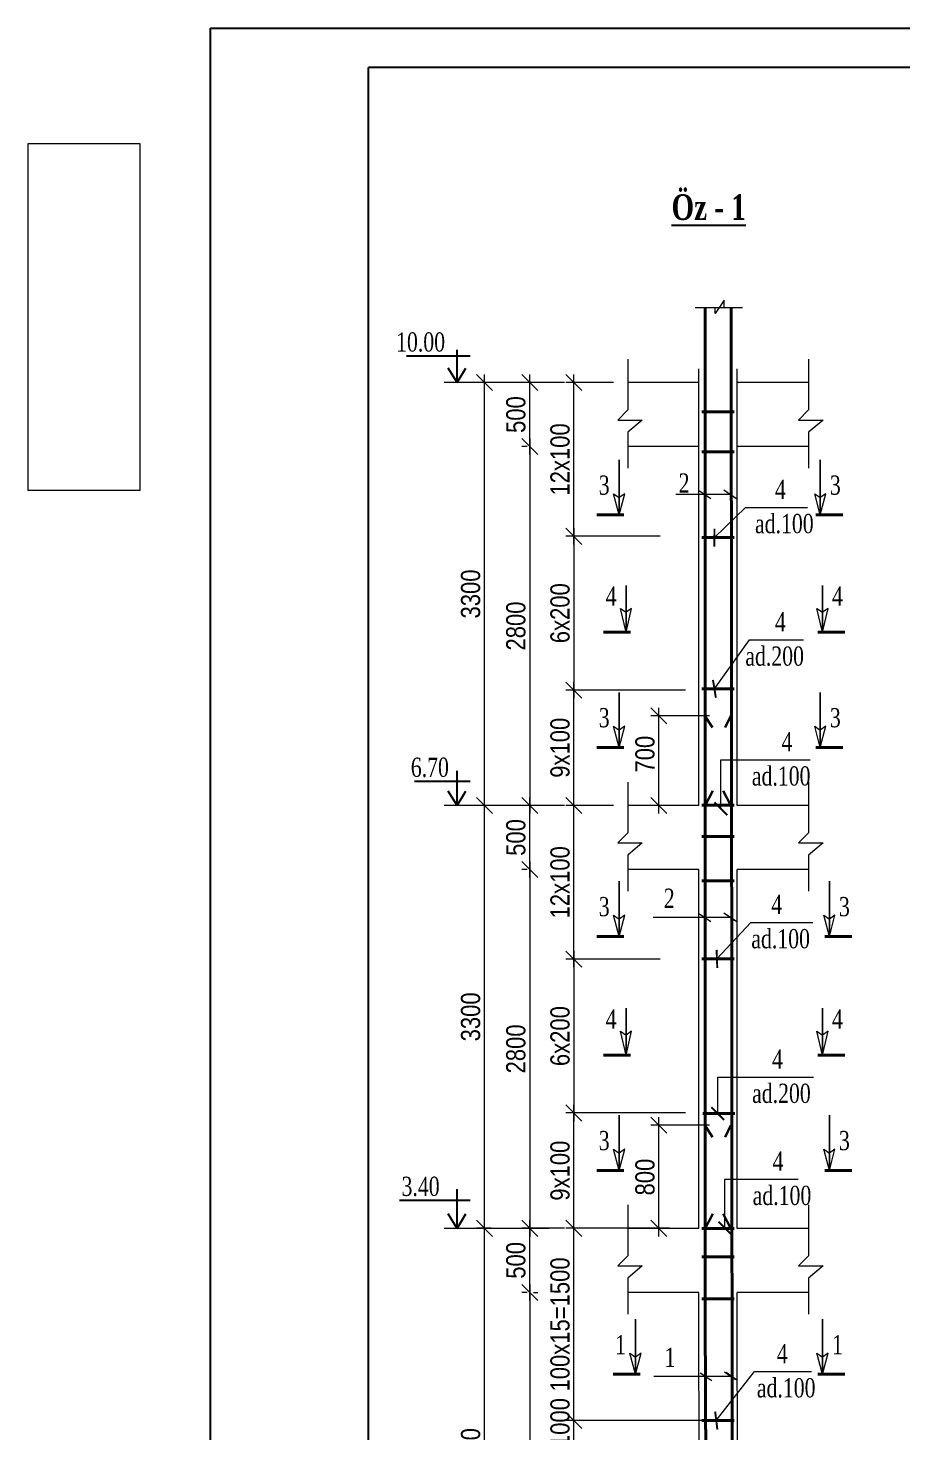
# Model space of a CAD drawing. Header units: millimetres. Extents: x -149347 to 251215, y -2929184 to -2541447.
# Drawn here: x -38294 to -24652, y -2729895 to -2707986 of the extents above; entities that cross this region are included whole.
import ezdxf

# ---------------------------------------------------------------- set-up
doc = ezdxf.new("R2010")
doc.units = ezdxf.units.MM
for name, color, linetype, lineweight in [('Ishare xetleri', 95, 'Continuous', 5), ('olchu', 253, 'Continuous', 9), ('РАЗМЕРЫ', 80, 'Continuous', 9)]:
    doc.layers.add(name, color=color, linetype=linetype, lineweight=lineweight)
doc.styles.add('400', font='times.ttf', dxfattribs={"width": 0.75, "height": 300})
doc.styles.add('style1', font='A3TI(LA).TTF', dxfattribs={"height": 400})
doc.styles.add('style6', font='ARIALN.TTF', dxfattribs={"height": 300})
doc.dimstyles.new('DIM_100', dxfattribs={"dimscale": 100, "dimtxt": 250, "dimasz": 2.5, "dimexe": 1.25, "dimexo": 0.625, "dimtad": 1, "dimdec": 0, "dimtxsty": 'style1', "dimblk": 'OBLIQUE', "dimcen": 2.5, "dimdle": 1.25, "dimclrd": 251, "dimclre": 251, "dimaunit": 1, "dimadec": 3, "dimazin": 0, "dimtfac": 1, "dimtdec": 0, "dimtmove": 1, "dimatfit": 3, "dimfxl": 1.25, "dimlwd": 5, "dimlwe": 5, "dimarcsym": 0})

# ---------------------------------------------------------------- blocks, each defined once
blk = doc.blocks.new('_Oblique')
at = {"color": 0, "linetype": 'ByBlock', "lineweight": -2}
blk.add_line((-0.5, -0.5), (0.5, 0.5), dxfattribs=at)
blk = doc.blocks.new('*D1393')
at = {"color": 251, "linetype": 'ByBlock', "lineweight": 5, "ltscale": 80, "transparency": 16777216}
blk.add_line((-30463, -2727843), (-30463, -2726593), dxfattribs=at)
at = {"color": 251, "lineweight": 5, "ltscale": 80, "transparency": 16777216}
for p, q in [((-29919, -2726718), (-30588, -2726718)), ((-30503, -2727718), (-30588, -2727718))]:
    blk.add_line(p, q, dxfattribs=at)
at = {"layer": 'Defpoints', "color": 0, "lineweight": 15, "ltscale": 80, "transparency": 16777216}
for p in [(-30463, -2726718), (-29856, -2726718), (-30441, -2727718)]:
    blk.add_point(p, dxfattribs=at)
at = {"color": 251, "lineweight": 5, "ltscale": 80, "transparency": 16777216, "xscale": 250, "yscale": 250, "zscale": 250}
for p, rotation in [((-30463, -2726718), 90), ((-30463, -2727718), 270)]:
    blk.add_blockref('_Oblique', p, dxfattribs=dict(at, rotation=rotation))
at = {"color": 0, "lineweight": 15, "ltscale": 80, "transparency": 16777216, "insert": (-30678, -2727218), "char_height": 300, "attachment_point": 5, "rotation": 90, "style": 'style6'}
blk.add_mtext('500', dxfattribs=at)
blk = doc.blocks.new('*D1394')
at = {"color": 251, "linetype": 'ByBlock', "lineweight": 5, "ltscale": 80, "transparency": 16777216}
blk.add_line((-30463, -2727593), (-30463, -2733843), dxfattribs=at)
at = {"color": 251, "lineweight": 5, "ltscale": 80, "transparency": 16777216}
for p, q in [((-30404, -2727718), (-30338, -2727718)), ((-30503, -2733718), (-30588, -2733718))]:
    blk.add_line(p, q, dxfattribs=at)
at = {"layer": 'Defpoints', "color": 0, "lineweight": 15, "ltscale": 80, "transparency": 16777216}
for p in [(-30466, -2727718), (-30463, -2733718), (-30441, -2733718)]:
    blk.add_point(p, dxfattribs=at)
at = {"color": 251, "lineweight": 5, "ltscale": 80, "transparency": 16777216, "xscale": 250, "yscale": 250, "zscale": 250}
for p, rotation in [((-30463, -2727718), 90), ((-30463, -2733718), 270)]:
    blk.add_blockref('_Oblique', p, dxfattribs=dict(at, rotation=rotation))
at = {"color": 0, "lineweight": 15, "ltscale": 80, "transparency": 16777216, "insert": (-30678, -2730718), "char_height": 300, "attachment_point": 5, "rotation": 90, "style": 'style6'}
blk.add_mtext('3000', dxfattribs=at)
blk = doc.blocks.new('*D1395')
at = {"color": 251, "linetype": 'ByBlock', "lineweight": 5, "ltscale": 80, "transparency": 16777216}
blk.add_line((-31168, -2733843), (-31168, -2726593), dxfattribs=at)
at = {"color": 251, "lineweight": 5, "ltscale": 80, "transparency": 16777216}
for p, q in [((-31112, -2726718), (-31293, -2726718)), ((-31063, -2733718), (-31293, -2733718))]:
    blk.add_line(p, q, dxfattribs=at)
at = {"layer": 'Defpoints', "color": 0, "lineweight": 15, "ltscale": 80, "transparency": 16777216}
for p in [(-31168, -2726718), (-31049, -2726718), (-31001, -2733718)]:
    blk.add_point(p, dxfattribs=at)
at = {"color": 251, "lineweight": 5, "ltscale": 80, "transparency": 16777216, "xscale": 250, "yscale": 250, "zscale": 250}
for p, rotation in [((-31168, -2726718), 90), ((-31168, -2733718), 270)]:
    blk.add_blockref('_Oblique', p, dxfattribs=dict(at, rotation=rotation))
at = {"color": 0, "lineweight": 15, "ltscale": 80, "transparency": 16777216, "insert": (-31384, -2730218), "char_height": 300, "attachment_point": 5, "rotation": 90, "style": 'style6'}
blk.add_mtext('3500', dxfattribs=at)
blk = doc.blocks.new('*D1398')
at = {"color": 251, "linetype": 'ByBlock', "lineweight": 5, "ltscale": 80, "transparency": 16777216}
blk.add_line((-30463, -2721243), (-30463, -2719993), dxfattribs=at)
at = {"color": 251, "lineweight": 5, "ltscale": 80, "transparency": 16777216}
for p, q in [((-29919, -2720118), (-30588, -2720118)), ((-30503, -2721118), (-30588, -2721118))]:
    blk.add_line(p, q, dxfattribs=at)
at = {"layer": 'Defpoints', "color": 0, "lineweight": 15, "ltscale": 80, "transparency": 16777216}
for p in [(-30463, -2720118), (-29856, -2720118), (-30441, -2721118)]:
    blk.add_point(p, dxfattribs=at)
at = {"color": 251, "lineweight": 5, "ltscale": 80, "transparency": 16777216, "xscale": 250, "yscale": 250, "zscale": 250}
for p, rotation in [((-30463, -2720118), 90), ((-30463, -2721118), 270)]:
    blk.add_blockref('_Oblique', p, dxfattribs=dict(at, rotation=rotation))
at = {"color": 0, "lineweight": 15, "ltscale": 80, "transparency": 16777216, "insert": (-30678, -2720618), "char_height": 300, "attachment_point": 5, "rotation": 90, "style": 'style6'}
blk.add_mtext('500', dxfattribs=at)
blk = doc.blocks.new('*D1399')
at = {"color": 251, "linetype": 'ByBlock', "lineweight": 5, "ltscale": 80, "transparency": 16777216}
blk.add_line((-29772, -2726843), (-29772, -2724793), dxfattribs=at)
at = {"color": 251, "lineweight": 5, "ltscale": 80, "transparency": 16777216}
for p, q in [((-28030, -2724918), (-29897, -2724918)), ((-29473, -2726718), (-29897, -2726718))]:
    blk.add_line(p, q, dxfattribs=at)
at = {"layer": 'Defpoints', "color": 0, "lineweight": 15, "ltscale": 80, "transparency": 16777216}
for p in [(-29772, -2724918), (-27968, -2724918), (-29410, -2726718)]:
    blk.add_point(p, dxfattribs=at)
at = {"color": 251, "lineweight": 5, "ltscale": 80, "transparency": 16777216, "xscale": 250, "yscale": 250, "zscale": 250}
for p, rotation in [((-29772, -2724918), 90), ((-29772, -2726718), 270)]:
    blk.add_blockref('_Oblique', p, dxfattribs=dict(at, rotation=rotation))
at = {"color": 0, "lineweight": 15, "ltscale": 80, "transparency": 16777216, "insert": (-29988, -2725818), "char_height": 300, "attachment_point": 5, "rotation": 90, "style": 'style6'}
blk.add_mtext('{\\fArial Narrow|b0|i0|c238|p34;9x100}', dxfattribs=at)
blk = doc.blocks.new('*D1400')
at = {"color": 251, "linetype": 'ByBlock', "lineweight": 5, "ltscale": 80, "transparency": 16777216}
blk.add_line((-29772, -2722643), (-29772, -2719993), dxfattribs=at)
at = {"color": 251, "lineweight": 5, "ltscale": 80, "transparency": 16777216}
for p, q in [((-29153, -2720118), (-29897, -2720118)), ((-29473, -2722518), (-29897, -2722518))]:
    blk.add_line(p, q, dxfattribs=at)
at = {"layer": 'Defpoints', "color": 0, "lineweight": 15, "ltscale": 80, "transparency": 16777216}
for p in [(-29772, -2720118), (-29091, -2720118), (-29410, -2722518)]:
    blk.add_point(p, dxfattribs=at)
at = {"color": 251, "lineweight": 5, "ltscale": 80, "transparency": 16777216, "xscale": 250, "yscale": 250, "zscale": 250}
for p, rotation in [((-29772, -2720118), 90), ((-29772, -2722518), 270)]:
    blk.add_blockref('_Oblique', p, dxfattribs=dict(at, rotation=rotation))
at = {"color": 0, "lineweight": 15, "ltscale": 80, "transparency": 16777216, "insert": (-29988, -2721318), "char_height": 300, "attachment_point": 5, "rotation": 90, "style": 'style6'}
blk.add_mtext('{\\fArial Narrow|b0|i0|c238|p34;12x100}', dxfattribs=at)
blk = doc.blocks.new('*D1376')
at = {"color": 251, "linetype": 'ByBlock', "lineweight": 5, "ltscale": 80, "transparency": 16777216}
blk.add_line((-29772, -2722393), (-29772, -2725043), dxfattribs=at)
at = {"color": 251, "lineweight": 5, "ltscale": 80, "transparency": 16777216}
for p, q in [((-28426, -2722518), (-29897, -2722518)), ((-28030, -2724918), (-29897, -2724918))]:
    blk.add_line(p, q, dxfattribs=at)
at = {"layer": 'Defpoints', "color": 0, "lineweight": 15, "ltscale": 80, "transparency": 16777216}
for p in [(-28364, -2722518), (-29772, -2724918), (-27968, -2724918)]:
    blk.add_point(p, dxfattribs=at)
at = {"color": 251, "lineweight": 5, "ltscale": 80, "transparency": 16777216, "xscale": 250, "yscale": 250, "zscale": 250}
for p, rotation in [((-29772, -2722518), 90), ((-29772, -2724918), 270)]:
    blk.add_blockref('_Oblique', p, dxfattribs=dict(at, rotation=rotation))
at = {"color": 0, "lineweight": 15, "ltscale": 80, "transparency": 16777216, "insert": (-29988, -2723718), "char_height": 300, "attachment_point": 5, "rotation": 90, "style": 'style6'}
blk.add_mtext('{\\fArial Narrow|b0|i0|c238|p34;6x200}', dxfattribs=at)
blk = doc.blocks.new('*D1377')
at = {"color": 251, "lineweight": 5, "ltscale": 80, "transparency": 16777216}
for p, q in [((-30503, -2721118), (-30588, -2721118)), ((-30503, -2726718), (-30588, -2726718))]:
    blk.add_line(p, q, dxfattribs=at)
at = {"color": 251, "linetype": 'ByBlock', "lineweight": 5, "ltscale": 80, "transparency": 16777216}
blk.add_line((-30463, -2720993), (-30463, -2726843), dxfattribs=at)
at = {"layer": 'Defpoints', "color": 0, "lineweight": 15, "ltscale": 80, "transparency": 16777216}
for p in [(-30441, -2721118), (-30463, -2726718), (-30441, -2726718)]:
    blk.add_point(p, dxfattribs=at)
at = {"color": 251, "lineweight": 5, "ltscale": 80, "transparency": 16777216, "xscale": 250, "yscale": 250, "zscale": 250}
for p, rotation in [((-30463, -2721118), 90), ((-30463, -2726718), 270)]:
    blk.add_blockref('_Oblique', p, dxfattribs=dict(at, rotation=rotation))
at = {"color": 0, "lineweight": 15, "ltscale": 80, "transparency": 16777216, "insert": (-30678, -2723918), "char_height": 300, "attachment_point": 5, "rotation": 90, "style": 'style6'}
blk.add_mtext('2800', dxfattribs=at)
blk = doc.blocks.new('*D1378')
at = {"color": 251, "linetype": 'ByBlock', "lineweight": 5, "ltscale": 80, "transparency": 16777216}
blk.add_line((-31168, -2726843), (-31168, -2719993), dxfattribs=at)
at = {"color": 251, "lineweight": 5, "ltscale": 80, "transparency": 16777216}
for p, q in [((-31086, -2720118), (-31293, -2720118)), ((-31063, -2726718), (-31293, -2726718))]:
    blk.add_line(p, q, dxfattribs=at)
at = {"layer": 'Defpoints', "color": 0, "lineweight": 15, "ltscale": 80, "transparency": 16777216}
for p in [(-31168, -2720118), (-31024, -2720118), (-31001, -2726718)]:
    blk.add_point(p, dxfattribs=at)
at = {"color": 251, "lineweight": 5, "ltscale": 80, "transparency": 16777216, "xscale": 250, "yscale": 250, "zscale": 250}
for p, rotation in [((-31168, -2720118), 90), ((-31168, -2726718), 270)]:
    blk.add_blockref('_Oblique', p, dxfattribs=dict(at, rotation=rotation))
at = {"color": 0, "lineweight": 15, "ltscale": 80, "transparency": 16777216, "insert": (-31384, -2723418), "char_height": 300, "attachment_point": 5, "rotation": 90, "style": 'style6'}
blk.add_mtext('3300', dxfattribs=at)
blk = doc.blocks.new('*D1379')
at = {"color": 251, "linetype": 'ByBlock', "lineweight": 5, "ltscale": 80, "transparency": 16777216}
blk.add_line((-30463, -2714643), (-30463, -2713393), dxfattribs=at)
at = {"color": 251, "lineweight": 5, "ltscale": 80, "transparency": 16777216}
for p, q in [((-29919, -2713518), (-30588, -2713518)), ((-30503, -2714518), (-30588, -2714518))]:
    blk.add_line(p, q, dxfattribs=at)
at = {"layer": 'Defpoints', "color": 0, "lineweight": 15, "ltscale": 80, "transparency": 16777216}
for p in [(-30463, -2713518), (-29856, -2713518), (-30441, -2714518)]:
    blk.add_point(p, dxfattribs=at)
at = {"color": 251, "lineweight": 5, "ltscale": 80, "transparency": 16777216, "xscale": 250, "yscale": 250, "zscale": 250}
for p, rotation in [((-30463, -2713518), 90), ((-30463, -2714518), 270)]:
    blk.add_blockref('_Oblique', p, dxfattribs=dict(at, rotation=rotation))
at = {"color": 0, "lineweight": 15, "ltscale": 80, "transparency": 16777216, "insert": (-30678, -2714018), "char_height": 300, "attachment_point": 5, "rotation": 90, "style": 'style6'}
blk.add_mtext('500', dxfattribs=at)
blk = doc.blocks.new('*D1381')
at = {"color": 251, "linetype": 'ByBlock', "lineweight": 5, "ltscale": 80, "transparency": 16777216}
blk.add_line((-29772, -2729843), (-29772, -2726593), dxfattribs=at)
at = {"color": 251, "lineweight": 5, "ltscale": 80, "transparency": 16777216}
for p, q in [((-28281, -2726718), (-29897, -2726718)), ((-27601, -2729718), (-29897, -2729718))]:
    blk.add_line(p, q, dxfattribs=at)
at = {"layer": 'Defpoints', "color": 0, "lineweight": 15, "ltscale": 80, "transparency": 16777216}
for p in [(-29772, -2726718), (-28219, -2726718), (-27538, -2729718)]:
    blk.add_point(p, dxfattribs=at)
at = {"color": 251, "lineweight": 5, "ltscale": 80, "transparency": 16777216, "xscale": 250, "yscale": 250, "zscale": 250}
for p, rotation in [((-29772, -2726718), 90), ((-29772, -2729718), 270)]:
    blk.add_blockref('_Oblique', p, dxfattribs=dict(at, rotation=rotation))
at = {"color": 0, "lineweight": 15, "ltscale": 80, "transparency": 16777216, "insert": (-29988, -2728218), "char_height": 300, "attachment_point": 5, "rotation": 90, "style": 'style6'}
blk.add_mtext('{\\fArial Narrow|b0|i0|c238|p34;100x15=}1500', dxfattribs=at)
blk = doc.blocks.new('*D1382')
at = {"color": 251, "linetype": 'ByBlock', "lineweight": 5, "ltscale": 80, "transparency": 16777216}
blk.add_line((-29772, -2731843), (-29772, -2729593), dxfattribs=at)
at = {"color": 251, "lineweight": 5, "ltscale": 80, "transparency": 16777216}
for p, q in [((-27601, -2729718), (-29897, -2729718)), ((-27955, -2731718), (-29897, -2731718))]:
    blk.add_line(p, q, dxfattribs=at)
at = {"layer": 'Defpoints', "color": 0, "lineweight": 15, "ltscale": 80, "transparency": 16777216}
for p in [(-29772, -2729718), (-27538, -2729718), (-27893, -2731718)]:
    blk.add_point(p, dxfattribs=at)
at = {"color": 251, "lineweight": 5, "ltscale": 80, "transparency": 16777216, "xscale": 250, "yscale": 250, "zscale": 250}
for p, rotation in [((-29772, -2729718), 90), ((-29772, -2731718), 270)]:
    blk.add_blockref('_Oblique', p, dxfattribs=dict(at, rotation=rotation))
at = {"color": 0, "lineweight": 15, "ltscale": 80, "transparency": 16777216, "insert": (-29988, -2730318), "char_height": 300, "attachment_point": 5, "rotation": 90, "style": 'style6'}
blk.add_mtext('{\\fArial Narrow|b0|i0|c238|p34;200x5=}1000', dxfattribs=at)
blk = doc.blocks.new('*D1383')
at = {"color": 251, "lineweight": 5, "ltscale": 80, "transparency": 16777216}
for p, q in [((-30503, -2714518), (-30588, -2714518)), ((-30503, -2720118), (-30588, -2720118))]:
    blk.add_line(p, q, dxfattribs=at)
at = {"color": 251, "linetype": 'ByBlock', "lineweight": 5, "ltscale": 80, "transparency": 16777216}
blk.add_line((-30463, -2714393), (-30463, -2720243), dxfattribs=at)
at = {"layer": 'Defpoints', "color": 0, "lineweight": 15, "ltscale": 80, "transparency": 16777216}
for p in [(-30441, -2714518), (-30463, -2720118), (-30441, -2720118)]:
    blk.add_point(p, dxfattribs=at)
at = {"color": 251, "lineweight": 5, "ltscale": 80, "transparency": 16777216, "xscale": 250, "yscale": 250, "zscale": 250}
for p, rotation in [((-30463, -2714518), 90), ((-30463, -2720118), 270)]:
    blk.add_blockref('_Oblique', p, dxfattribs=dict(at, rotation=rotation))
at = {"color": 0, "lineweight": 15, "ltscale": 80, "transparency": 16777216, "insert": (-30678, -2717318), "char_height": 300, "attachment_point": 5, "rotation": 90, "style": 'style6'}
blk.add_mtext('2800', dxfattribs=at)
blk = doc.blocks.new('*D1384')
at = {"color": 251, "linetype": 'ByBlock', "lineweight": 5, "ltscale": 80, "transparency": 16777216}
blk.add_line((-31168, -2720243), (-31168, -2713393), dxfattribs=at)
at = {"color": 251, "lineweight": 5, "ltscale": 80, "transparency": 16777216}
for p, q in [((-31086, -2713518), (-31293, -2713518)), ((-31063, -2720118), (-31293, -2720118))]:
    blk.add_line(p, q, dxfattribs=at)
at = {"layer": 'Defpoints', "color": 0, "lineweight": 15, "ltscale": 80, "transparency": 16777216}
for p in [(-31168, -2713518), (-31024, -2713518), (-31001, -2720118)]:
    blk.add_point(p, dxfattribs=at)
at = {"color": 251, "lineweight": 5, "ltscale": 80, "transparency": 16777216, "xscale": 250, "yscale": 250, "zscale": 250}
for p, rotation in [((-31168, -2713518), 90), ((-31168, -2720118), 270)]:
    blk.add_blockref('_Oblique', p, dxfattribs=dict(at, rotation=rotation))
at = {"color": 0, "lineweight": 15, "ltscale": 80, "transparency": 16777216, "insert": (-31384, -2716818), "char_height": 300, "attachment_point": 5, "rotation": 90, "style": 'style6'}
blk.add_mtext('3300', dxfattribs=at)
blk = doc.blocks.new('*D1373')
at = {"color": 251, "lineweight": 5, "ltscale": 80, "transparency": 16777216}
for p, q in [((-27654, -2725110), (-28572, -2725110)), ((-28460, -2726718), (-28572, -2726718))]:
    blk.add_line(p, q, dxfattribs=at)
at = {"color": 251, "linetype": 'ByBlock', "lineweight": 5, "ltscale": 80, "transparency": 16777216}
blk.add_line((-28447, -2726843), (-28447, -2724985), dxfattribs=at)
at = {"layer": 'Defpoints', "color": 0, "lineweight": 15, "ltscale": 80, "transparency": 16777216}
for p in [(-28447, -2725110), (-27592, -2725110), (-28397, -2726718)]:
    blk.add_point(p, dxfattribs=at)
at = {"color": 251, "lineweight": 5, "ltscale": 80, "transparency": 16777216, "xscale": 250, "yscale": 250, "zscale": 250}
for p, rotation in [((-28447, -2725110), 90), ((-28447, -2726718), 270)]:
    blk.add_blockref('_Oblique', p, dxfattribs=dict(at, rotation=rotation))
at = {"color": 0, "lineweight": 15, "ltscale": 80, "transparency": 16777216, "insert": (-28662, -2725918), "char_height": 300, "attachment_point": 5, "rotation": 90, "style": 'style6'}
blk.add_mtext('{\\fArial Narrow|b0|i0|c238|p34;8}00', dxfattribs=at)
blk = doc.blocks.new('*D1374')
at = {"color": 251, "lineweight": 5, "ltscale": 80, "transparency": 16777216}
for p, q in [((-27654, -2718718), (-28572, -2718718)), ((-28460, -2720118), (-28572, -2720118))]:
    blk.add_line(p, q, dxfattribs=at)
at = {"color": 251, "linetype": 'ByBlock', "lineweight": 5, "ltscale": 80, "transparency": 16777216}
blk.add_line((-28447, -2720243), (-28447, -2718593), dxfattribs=at)
at = {"layer": 'Defpoints', "color": 0, "lineweight": 15, "ltscale": 80, "transparency": 16777216}
for p in [(-28447, -2718718), (-27592, -2718718), (-28397, -2720118)]:
    blk.add_point(p, dxfattribs=at)
at = {"color": 251, "lineweight": 5, "ltscale": 80, "transparency": 16777216, "xscale": 250, "yscale": 250, "zscale": 250}
for p, rotation in [((-28447, -2718718), 90), ((-28447, -2720118), 270)]:
    blk.add_blockref('_Oblique', p, dxfattribs=dict(at, rotation=rotation))
at = {"color": 0, "lineweight": 15, "ltscale": 80, "transparency": 16777216, "insert": (-28662, -2719318), "char_height": 300, "attachment_point": 5, "rotation": 90, "style": 'style6'}
blk.add_mtext('{\\fArial Narrow|b0|i0|c238|p34;7}00', dxfattribs=at)
blk = doc.blocks.new('*D1426')
at = {"color": 251, "lineweight": 5, "ltscale": 80, "transparency": 16777216}
for p, q in [((-28030, -2718318), (-29897, -2718318)), ((-29473, -2720118), (-29897, -2720118))]:
    blk.add_line(p, q, dxfattribs=at)
at = {"color": 251, "linetype": 'ByBlock', "lineweight": 5, "ltscale": 80, "transparency": 16777216}
blk.add_line((-29772, -2720243), (-29772, -2718193), dxfattribs=at)
at = {"layer": 'Defpoints', "color": 0, "lineweight": 15, "ltscale": 80, "transparency": 16777216}
for p in [(-29772, -2718318), (-27968, -2718318), (-29410, -2720118)]:
    blk.add_point(p, dxfattribs=at)
at = {"color": 251, "lineweight": 5, "ltscale": 80, "transparency": 16777216, "xscale": 250, "yscale": 250, "zscale": 250}
for p, rotation in [((-29772, -2718318), 90), ((-29772, -2720118), 270)]:
    blk.add_blockref('_Oblique', p, dxfattribs=dict(at, rotation=rotation))
at = {"color": 0, "lineweight": 15, "ltscale": 80, "transparency": 16777216, "insert": (-29988, -2719218), "char_height": 300, "attachment_point": 5, "rotation": 90, "style": 'style6'}
blk.add_mtext('{\\fArial Narrow|b0|i0|c238|p34;9x100}', dxfattribs=at)
blk = doc.blocks.new('*D1427')
at = {"color": 251, "linetype": 'ByBlock', "lineweight": 5, "ltscale": 80, "transparency": 16777216}
blk.add_line((-29772, -2716043), (-29772, -2713393), dxfattribs=at)
at = {"color": 251, "lineweight": 5, "ltscale": 80, "transparency": 16777216}
for p, q in [((-29153, -2713518), (-29897, -2713518)), ((-29473, -2715918), (-29897, -2715918))]:
    blk.add_line(p, q, dxfattribs=at)
at = {"layer": 'Defpoints', "color": 0, "lineweight": 15, "ltscale": 80, "transparency": 16777216}
for p in [(-29772, -2713518), (-29091, -2713518), (-29410, -2715918)]:
    blk.add_point(p, dxfattribs=at)
at = {"color": 251, "lineweight": 5, "ltscale": 80, "transparency": 16777216, "xscale": 250, "yscale": 250, "zscale": 250}
for p, rotation in [((-29772, -2713518), 90), ((-29772, -2715918), 270)]:
    blk.add_blockref('_Oblique', p, dxfattribs=dict(at, rotation=rotation))
at = {"color": 0, "lineweight": 15, "ltscale": 80, "transparency": 16777216, "insert": (-29988, -2714718), "char_height": 300, "attachment_point": 5, "rotation": 90, "style": 'style6'}
blk.add_mtext('{\\fArial Narrow|b0|i0|c238|p34;12x100}', dxfattribs=at)
blk = doc.blocks.new('*D1428')
at = {"color": 251, "linetype": 'ByBlock', "lineweight": 5, "ltscale": 80, "transparency": 16777216}
blk.add_line((-29772, -2715793), (-29772, -2718443), dxfattribs=at)
at = {"color": 251, "lineweight": 5, "ltscale": 80, "transparency": 16777216}
for p, q in [((-28426, -2715918), (-29897, -2715918)), ((-28030, -2718318), (-29897, -2718318))]:
    blk.add_line(p, q, dxfattribs=at)
at = {"layer": 'Defpoints', "color": 0, "lineweight": 15, "ltscale": 80, "transparency": 16777216}
for p in [(-28364, -2715918), (-29772, -2718318), (-27968, -2718318)]:
    blk.add_point(p, dxfattribs=at)
at = {"color": 251, "lineweight": 5, "ltscale": 80, "transparency": 16777216, "xscale": 250, "yscale": 250, "zscale": 250}
for p, rotation in [((-29772, -2715918), 90), ((-29772, -2718318), 270)]:
    blk.add_blockref('_Oblique', p, dxfattribs=dict(at, rotation=rotation))
at = {"color": 0, "lineweight": 15, "ltscale": 80, "transparency": 16777216, "insert": (-29988, -2717118), "char_height": 300, "attachment_point": 5, "rotation": 90, "style": 'style6'}
blk.add_mtext('{\\fArial Narrow|b0|i0|c238|p34;6x200}', dxfattribs=at)
blk = doc.blocks.new('mekteb')
at = {"color": 0, "lineweight": 25}
for p, q in [((99643, -1821466), (139843, -1821466)), ((99643, -1849866), (99643, -1821466))]:
    blk.add_line(p, q, dxfattribs=at)
at = {"color": 0, "lineweight": 25, "ltscale": 15}
for p in [(101643, -1849366), (139343, -1821966)]:
    blk.add_line(p, (101643, -1821966), dxfattribs=at)

msp = doc.modelspace()

# ---------------------------------------------------------------- linework, layer by layer
at = {"color": 7, "lineweight": 40, "ltscale": 80}
for p, q in [((-27721.94013, -2728130.13159), (-27721.94013, -2712348.83146)), ((-27297.94796, -2733718.07921), (-27316.6199, -2712348.83146)), ((-27773.19026, -2713976.14473), (-27273.19026, -2713976.14473)), ((-27773.19026, -2714598.79127), (-27273.19026, -2714598.79127)), ((-27773.19026, -2715938.78562), (-27273.19026, -2715938.78562)), ((-27773.19026, -2718298.36819), (-27273.19026, -2718298.36819)), ((-27773.19026, -2720113.39287), (-27273.19026, -2720113.39287)), ((-27773.19026, -2720602.40318), (-27273.19026, -2720602.40318)), ((-27773.19026, -2721296.38717), (-27273.19026, -2721296.38717)), ((-27773.19026, -2722512.88693), (-27273.19026, -2722512.88693)), ((-27760.6926, -2724926.18777), (-27260.6926, -2724926.18777)), ((-27773.19026, -2726718.07696), (-27273.19026, -2726718.07696)), ((-27773.19026, -2727161.47678), (-27273.19026, -2727161.47678)), ((-27773.19026, -2727818.07696), (-27273.19026, -2727818.07696)), ((-27773.19026, -2727818.07696), (-27273.19026, -2727818.07696)), ((-27702.11691, -2733718.04048), (-27721.94013, -2728130.13159)), ((-27773.19026, -2729718.07696), (-27273.19026, -2729718.07696)), ((-27773.19026, -2729718.07696), (-27273.19026, -2729718.07696))]:
    msp.add_line(p, q, dxfattribs=at)
at = {"color": 0}
for p, q in [((-31596.7134, -2713518.07696), (-31596.7134, -2713006.37374)), ((-31596.7134, -2713518.07696), (-31596.7134, -2713105.38703)), ((-31596.7134, -2720118.07696), (-31596.7134, -2719579.54593)), ((-31596.7134, -2720118.07696), (-31596.7134, -2719705.38703)), ((-31596.7134, -2726718.07696), (-31596.7134, -2726105.38703)), ((-31596.7134, -2726718.07696), (-31596.7134, -2726105.38703))]:
    msp.add_line(p, q, dxfattribs=at)
at = {"color": 7}
for p, q in [((-31392.3184, -2713108.32296), (-32386.81623, -2713108.32296)), ((-31392.3184, -2719745.62158), (-32259.91051, -2719745.62158)), ((-31392.3184, -2726285.60263), (-32495.8518, -2726285.60263))]:
    msp.add_line(p, q, dxfattribs=at)
at = {"color": 7, "lineweight": 9, "ltscale": 80}
for p, q in [((-27821.94461, -2720118.07696), (-27821.94461, -2713303.95996)), ((-27221.94461, -2720118.07696), (-27221.94461, -2713303.95996)), ((-27821.94461, -2713518.07696), (-28933.23875, -2713518.07696)), ((-26110.65048, -2713518.07696), (-27221.94461, -2713518.07696)), ((-27821.94461, -2714518.07696), (-28933.23875, -2714518.07696)), ((-26110.65048, -2714518.07696), (-27221.94461, -2714518.07696)), ((-27821.94461, -2720118.07696), (-28933.23875, -2720118.07696)), ((-26110.65048, -2720118.07696), (-27221.94461, -2720118.07696)), ((-27821.94461, -2721118.07696), (-28933.23875, -2721118.07696)), ((-27821.94461, -2726718.07696), (-27821.94461, -2721118.07696)), ((-27221.94461, -2726718.07696), (-27221.94461, -2721118.07696)), ((-26110.65048, -2721118.07696), (-27221.94461, -2721118.07696)), ((-27821.94461, -2726718.07696), (-28933.23875, -2726718.07696)), ((-27821.94461, -2726718.07696), (-28933.23875, -2726718.07696)), ((-26110.65048, -2726718.07696), (-27221.94461, -2726718.07696)), ((-26110.65048, -2726718.07696), (-27221.94461, -2726718.07696)), ((-27821.94461, -2727718.07696), (-28933.23875, -2727718.07696)), ((-27821.94461, -2727718.07696), (-28933.23875, -2727718.07696)), ((-27821.94461, -2728130.13159), (-27821.94461, -2727718.07696)), ((-27821.94461, -2728130.13159), (-27821.94461, -2727718.07696)), ((-27221.94461, -2728130.13159), (-27221.94461, -2727718.07696)), ((-26110.65048, -2727718.07696), (-27221.94461, -2727718.07696)), ((-27811.31958, -2733717.53859), (-27821.94461, -2728130.13159)), ((-27212.14125, -2733717.53859), (-27221.94461, -2728130.13159))]:
    msp.add_line(p, q, dxfattribs=at)
at = {"color": 7, "lineweight": 15, "ltscale": 80}
for p, q in [((-30162.40589, -2713518.07696), (-31796.44421, -2713518.07696)), ((-30162.40589, -2713518.07696), (-31796.44421, -2713518.07696)), ((-30162.40589, -2713518.07696), (-31796.44421, -2713518.07696)), ((-27632.92687, -2715335.15668), (-27810.9534, -2715212.82508)), ((-27258.90722, -2715317.31033), (-27432.93135, -2715197.72901)), ((-27234.27807, -2715335.07265), (-27412.30461, -2715212.74106)), ((-27332.93358, -2715266.44284), (-28180.36693, -2715266.44284)), ((-30162.40589, -2720118.07696), (-31796.44421, -2720118.07696)), ((-30162.40589, -2720118.07696), (-31796.44421, -2720118.07696)), ((-30162.40589, -2720118.07696), (-31796.44421, -2720118.07696)), ((-27632.92687, -2721935.15668), (-27810.9534, -2721812.82508)), ((-27258.90722, -2721917.31033), (-27432.93135, -2721797.72901)), ((-27228.65684, -2721935.06787), (-27406.68338, -2721812.73627)), ((-27332.93358, -2721866.44284), (-28537.30609, -2721866.44284)), ((-30162.40589, -2726718.07696), (-31796.44421, -2726718.07696)), ((-30162.40589, -2726718.07696), (-31796.44421, -2726718.07696)), ((-27321.94909, -2729030.37419), (-28526.3216, -2729030.37419)), ((-27621.94237, -2729099.08802), (-27799.96891, -2728976.75643)), ((-27247.92273, -2729081.24168), (-27421.94685, -2728961.66035)), ((-27220.00655, -2729091.53999), (-27398.03308, -2728969.20839))]:
    msp.add_line(p, q, dxfattribs=at)
at = {"color": 3, "lineweight": 30, "ltscale": 15}
for p, q in [((-27607.2744, -2718902.54952), (-27729.30209, -2718717.76953)), ((-27411.38069, -2718902.24589), (-27324.36009, -2718717.46591)), ((-27603.5638, -2719890.54353), (-27725.59149, -2720118.61533)), ((-27442.81673, -2719890.54353), (-27320.78904, -2720118.61533)), ((-27607.2744, -2725294.09582), (-27729.30209, -2725109.31583)), ((-27411.38069, -2725293.79219), (-27324.36009, -2725109.0122)), ((-27603.5638, -2726490.54353), (-27725.59149, -2726718.61533)), ((-27442.81673, -2726490.54353), (-27320.78904, -2726718.61533))]:
    msp.add_line(p, q, dxfattribs=at)
at = {"color": 1, "lineweight": 15, "ltscale": 15}
msp.add_lwpolyline([(-38293.51936, -2709785.86951), (-36546.92957, -2709785.86951), (-36546.92957, -2715203.8799), (-38293.51936, -2715203.8799)], close=True, dxfattribs=at)
at = {"color": 7, "lineweight": 9, "ltscale": 80}
for points in [[(-27878.43365, -2712348.83146), (-27428.11212, -2712348.83146), (-27428.11212, -2712231.45979), (-27565.38099, -2712439.77014), (-27565.38099, -2712348.83146), (-27141.18909, -2712348.83146)], [(-28933.23875, -2713152.49642), (-28933.23875, -2713945.76196), (-29088.65062, -2714102.84388), (-28705.00381, -2714102.84388), (-28933.23875, -2714294.50131), (-28933.23875, -2714856.35212)], [(-26110.65048, -2713152.49642), (-26110.65048, -2713945.76196), (-26266.06235, -2714102.84388), (-25882.41554, -2714102.84388), (-26110.65048, -2714294.50131), (-26110.65048, -2714856.35212)], [(-28933.23875, -2719752.49642), (-28933.23875, -2720545.76196), (-29088.65062, -2720702.84388), (-28705.00381, -2720702.84388), (-28933.23875, -2720894.50131), (-28933.23875, -2721456.35212)], [(-26110.65048, -2719752.49642), (-26110.65048, -2720545.76196), (-26266.06235, -2720702.84388), (-25882.41554, -2720702.84388), (-26110.65048, -2720894.50131), (-26110.65048, -2721456.35212)], [(-28933.23875, -2726352.49642), (-28933.23875, -2727145.76196), (-29088.65062, -2727302.84388), (-28705.00381, -2727302.84388), (-28933.23875, -2727494.50131), (-28933.23875, -2728056.35212)], [(-26110.65048, -2726352.49642), (-26110.65048, -2727145.76196), (-26266.06235, -2727302.84388), (-25882.41554, -2727302.84388), (-26110.65048, -2727494.50131), (-26110.65048, -2728056.35212)]]:
    msp.add_lwpolyline(points, dxfattribs=at)
at = {"color": 7, "ltscale": 15}
for points in [[(-31596.7134, -2713518.07696), (-31735.31531, -2713293.73294)], [(-31596.7134, -2713518.07696), (-31735.31531, -2713293.73294)], [(-31596.7134, -2713518.07696), (-31458.11148, -2713293.73294)], [(-31596.7134, -2713518.07696), (-31458.11148, -2713293.73294)], [(-31596.7134, -2720118.07696), (-31735.31531, -2719893.73294)], [(-31596.7134, -2720118.07696), (-31735.31531, -2719893.73294)], [(-31596.7134, -2720118.07696), (-31458.11148, -2719893.73294)], [(-31596.7134, -2720118.07696), (-31458.11148, -2719893.73294)], [(-31596.7134, -2726718.07696), (-31735.31531, -2726493.73294)], [(-31596.7134, -2726718.07696), (-31735.31531, -2726493.73294)], [(-31596.7134, -2726718.07696), (-31458.11148, -2726493.73294)], [(-31596.7134, -2726718.07696), (-31458.11148, -2726493.73294)]]:
    msp.add_lwpolyline(points, dxfattribs=at)
at = {"layer": 'Ishare xetleri', "color": 251, "lineweight": 15, "elevation": 0}
for points in [[(-29066.01537, -2715584.1208), (-29066.01537, -2714723.9608), (-29066.01537, -2715584.1208), (-29153.11439, -2715252.43631), (-29066.01537, -2715314.32802)], [(-29066.01537, -2715584.1208), (-29066.01537, -2714723.9608), (-29066.01537, -2715584.1208), (-28978.91635, -2715252.43631), (-29066.01537, -2715314.32802)], [(-25926.29405, -2715584.1208), (-25926.29405, -2714723.9608), (-25926.29405, -2715584.1208), (-26013.39307, -2715252.43631), (-25926.29405, -2715314.32802)], [(-25926.29405, -2715584.1208), (-25926.29405, -2714723.9608), (-25926.29405, -2715584.1208), (-26013.39307, -2715252.43631), (-25926.29405, -2715314.32802)], [(-25926.29405, -2715584.1208), (-25926.29405, -2714723.9608), (-25926.29405, -2715584.1208), (-25839.19503, -2715252.43631), (-25926.29405, -2715314.32802)], [(-25926.29405, -2715584.1208), (-25926.29405, -2714723.9608), (-25926.29405, -2715584.1208), (-25839.19503, -2715252.43631), (-25926.29405, -2715314.32802)], [(-28958.17801, -2717413.49727), (-28958.17801, -2716683.41727), (-28958.17801, -2717413.49727), (-29045.27703, -2717041.83679), (-28958.17801, -2717103.7285)], [(-28958.17801, -2717413.49727), (-28958.17801, -2716683.41727), (-28958.17801, -2717413.49727), (-28871.07899, -2717041.83679), (-28958.17801, -2717103.7285)], [(-25892.61044, -2717413.49727), (-25892.61044, -2716683.41727), (-25892.61044, -2717413.49727), (-25979.70946, -2717041.83679), (-25892.61044, -2717103.7285)], [(-25892.61044, -2717413.49727), (-25892.61044, -2716683.41727), (-25892.61044, -2717413.49727), (-25979.70946, -2717041.83679), (-25892.61044, -2717103.7285)], [(-25892.61044, -2717413.49727), (-25892.61044, -2716683.41727), (-25892.61044, -2717413.49727), (-25805.51142, -2717041.83679), (-25892.61044, -2717103.7285)], [(-25892.61044, -2717413.49727), (-25892.61044, -2716683.41727), (-25892.61044, -2717413.49727), (-25805.51142, -2717041.83679), (-25892.61044, -2717103.7285)], [(-29066.01537, -2719213.49727), (-29066.01537, -2718353.33727), (-29066.01537, -2719213.49727), (-29153.11439, -2718881.81278), (-29066.01537, -2718943.70449)], [(-29066.01537, -2719213.49727), (-29066.01537, -2718353.33727), (-29066.01537, -2719213.49727), (-28978.91635, -2718881.81278), (-29066.01537, -2718943.70449)], [(-25926.29405, -2719213.49727), (-25926.29405, -2718353.33727), (-25926.29405, -2719213.49727), (-26013.39307, -2718881.81278), (-25926.29405, -2718943.70449)], [(-25926.29405, -2719213.49727), (-25926.29405, -2718353.33727), (-25926.29405, -2719213.49727), (-26013.39307, -2718881.81278), (-25926.29405, -2718943.70449)], [(-25926.29405, -2719213.49727), (-25926.29405, -2718353.33727), (-25926.29405, -2719213.49727), (-25839.19503, -2718881.81278), (-25926.29405, -2718943.70449)], [(-25926.29405, -2719213.49727), (-25926.29405, -2718353.33727), (-25926.29405, -2719213.49727), (-25839.19503, -2718881.81278), (-25926.29405, -2718943.70449)], [(-29066.01537, -2722162.47555), (-29066.01537, -2721302.31555), (-29066.01537, -2722162.47555), (-29153.11439, -2721830.79106), (-29066.01537, -2721892.68277)], [(-29066.01537, -2722162.47555), (-29066.01537, -2721302.31555), (-29066.01537, -2722162.47555), (-28978.91635, -2721830.79106), (-29066.01537, -2721892.68277)], [(-25784.27952, -2722162.47555), (-25784.27952, -2721302.31555), (-25784.27952, -2722162.47555), (-25871.37854, -2721830.79106), (-25784.27952, -2721892.68277)], [(-25784.27952, -2722162.47555), (-25784.27952, -2721302.31555), (-25784.27952, -2722162.47555), (-25871.37854, -2721830.79106), (-25784.27952, -2721892.68277)], [(-25784.27952, -2722162.47555), (-25784.27952, -2721302.31555), (-25784.27952, -2722162.47555), (-25697.1805, -2721830.79106), (-25784.27952, -2721892.68277)], [(-25784.27952, -2722162.47555), (-25784.27952, -2721302.31555), (-25784.27952, -2722162.47555), (-25697.1805, -2721830.79106), (-25784.27952, -2721892.68277)], [(-28958.17801, -2724013.49727), (-28958.17801, -2723283.41727), (-28958.17801, -2724013.49727), (-29045.27703, -2723641.83679), (-28958.17801, -2723703.7285)], [(-28958.17801, -2724013.49727), (-28958.17801, -2723283.41727), (-28958.17801, -2724013.49727), (-28871.07899, -2723641.83679), (-28958.17801, -2723703.7285)], [(-25892.61044, -2724013.49727), (-25892.61044, -2723283.41727), (-25892.61044, -2724013.49727), (-25979.70946, -2723641.83679), (-25892.61044, -2723703.7285)], [(-25892.61044, -2724013.49727), (-25892.61044, -2723283.41727), (-25892.61044, -2724013.49727), (-25979.70946, -2723641.83679), (-25892.61044, -2723703.7285)], [(-25892.61044, -2724013.49727), (-25892.61044, -2723283.41727), (-25892.61044, -2724013.49727), (-25805.51142, -2723641.83679), (-25892.61044, -2723703.7285)], [(-25892.61044, -2724013.49727), (-25892.61044, -2723283.41727), (-25892.61044, -2724013.49727), (-25805.51142, -2723641.83679), (-25892.61044, -2723703.7285)], [(-29066.01537, -2725813.49727), (-29066.01537, -2724953.33727), (-29066.01537, -2725813.49727), (-29153.11439, -2725481.81278), (-29066.01537, -2725543.70449)], [(-29066.01537, -2725813.49727), (-29066.01537, -2724953.33727), (-29066.01537, -2725813.49727), (-28978.91635, -2725481.81278), (-29066.01537, -2725543.70449)], [(-25784.27952, -2725813.49727), (-25784.27952, -2724953.33727), (-25784.27952, -2725813.49727), (-25871.37854, -2725481.81278), (-25784.27952, -2725543.70449)], [(-25784.27952, -2725813.49727), (-25784.27952, -2724953.33727), (-25784.27952, -2725813.49727), (-25871.37854, -2725481.81278), (-25784.27952, -2725543.70449)], [(-25784.27952, -2725813.49727), (-25784.27952, -2724953.33727), (-25784.27952, -2725813.49727), (-25697.1805, -2725481.81278), (-25784.27952, -2725543.70449)], [(-25784.27952, -2725813.49727), (-25784.27952, -2724953.33727), (-25784.27952, -2725813.49727), (-25697.1805, -2725481.81278), (-25784.27952, -2725543.70449)], [(-28810.72623, -2728996.38227), (-28810.72623, -2728136.22227), (-28810.72623, -2728996.38227), (-28897.82525, -2728664.69778), (-28810.72623, -2728726.58949)], [(-28810.72623, -2728996.38227), (-28810.72623, -2728136.22227), (-28810.72623, -2728996.38227), (-28723.62721, -2728664.69778), (-28810.72623, -2728726.58949)], [(-25892.61044, -2728996.38227), (-25892.61044, -2728136.22227), (-25892.61044, -2728996.38227), (-25979.70946, -2728664.69778), (-25892.61044, -2728726.58949)], [(-25892.61044, -2728996.38227), (-25892.61044, -2728136.22227), (-25892.61044, -2728996.38227), (-25979.70946, -2728664.69778), (-25892.61044, -2728726.58949)], [(-25892.61044, -2728996.38227), (-25892.61044, -2728136.22227), (-25892.61044, -2728996.38227), (-25805.51142, -2728664.69778), (-25892.61044, -2728726.58949)], [(-25892.61044, -2728996.38227), (-25892.61044, -2728136.22227), (-25892.61044, -2728996.38227), (-25805.51142, -2728664.69778), (-25892.61044, -2728726.58949)]]:
    msp.add_lwpolyline(points, dxfattribs=at)
at = {"layer": 'olchu', "lineweight": 40}
for p, q in [((-28995.19523, -2715584.1208, 0), (-29417.25151, -2715584.1208, 0)), ((-28995.19523, -2715584.1208, 0), (-29417.25151, -2715584.1208, 0)), ((-25997.11419, -2715584.1208, 0), (-25575.05791, -2715584.1208, 0)), ((-28887.35786, -2717413.49727, 0), (-29309.41414, -2717413.49727, 0)), ((-28887.35786, -2717413.49727, 0), (-29309.41414, -2717413.49727, 0)), ((-25963.43059, -2717413.49727, 0), (-25541.37431, -2717413.49727, 0)), ((-28995.19523, -2719213.49727, 0), (-29417.25151, -2719213.49727, 0)), ((-28995.19523, -2719213.49727, 0), (-29417.25151, -2719213.49727, 0)), ((-25997.11419, -2719213.49727, 0), (-25575.05791, -2719213.49727, 0)), ((-28995.19523, -2722162.47555, 0), (-29417.25151, -2722162.47555, 0)), ((-28995.19523, -2722162.47555, 0), (-29417.25151, -2722162.47555, 0)), ((-25855.09967, -2722162.47555, 0), (-25433.04339, -2722162.47555, 0)), ((-28887.35786, -2724013.49727, 0), (-29309.41414, -2724013.49727, 0)), ((-28887.35786, -2724013.49727, 0), (-29309.41414, -2724013.49727, 0)), ((-25963.43059, -2724013.49727, 0), (-25541.37431, -2724013.49727, 0)), ((-28995.19523, -2725813.49727, 0), (-29417.25151, -2725813.49727, 0)), ((-28995.19523, -2725813.49727, 0), (-29417.25151, -2725813.49727, 0)), ((-25855.09967, -2725813.49727, 0), (-25433.04339, -2725813.49727, 0)), ((-28739.90608, -2728996.38227, 0), (-29161.96237, -2728996.38227, 0)), ((-28739.90608, -2728996.38227, 0), (-29161.96237, -2728996.38227, 0)), ((-25963.43059, -2728996.38227, 0), (-25541.37431, -2728996.38227, 0))]:
    msp.add_line(p, q, dxfattribs=at)

# ---------------------------------------------------------------- block references
at = {"lineweight": 15, "xscale": 1.231989664189701, "yscale": 1.231989664189701, "zscale": 1.231989664189701}
msp.add_blockref('mekteb', (-158203.61481, -463958.88206), dxfattribs=at)

# ---------------------------------------------------------------- texts
at = {"color": 1, "insert": (-27669.54993, -2710783.11612), "char_height": 300, "attachment_point": 5, "style": '400'}
msp.add_mtext_dynamic_manual_height_columns('{\\fTimes New Roman|b1|i0|c238|p18;\\H1.3333x;\\L\\C256;Öz - 1\\H0.75003x;\\l }', width=10162.2055716, gutter_width=3519.63915, heights=[0], dxfattribs=at)
at = {"color": 7, "char_height": 300, "attachment_point": 5, "style": '400'}
for s, insert in [('{\\fTimes New Roman|b0|i0|c238|p18;10.0}0', (-32166.02949, -2712888.02392)), ('{\\fTimes New Roman|b0|i0|c238|p18;3}', (-29300.0034, -2715120.69196, 0)), ('{\\fTimes New Roman|b0|i0|c238|p18;2}', (-28052.57368, -2715086.00071)), ('{\\fTimes New Roman|b0|i0|c238|p18;4}', (-26549.31389, -2715184.77881)), ('{\\fTimes New Roman|b0|i0|c238|p18;3}', (-25692.30602, -2715120.69196, 0)), ('{\\fTimes New Roman|b0|i0|c238|p18;ad.}1{\\fTimes New Roman|b0|i0|c238|p18;00}', (-26487.6436, -2715722.61281)), ('{\\fTimes New Roman|b0|i0|c238|p18;4}', (-29192.16603, -2716850.10216, 0)), ('{\\fTimes New Roman|b0|i0|c238|p18;4}', (-25658.62242, -2716850.10216, 0)), ('{\\fTimes New Roman|b0|i0|c238|p18;4}', (-26549.31389, -2717252.82818)), ('{\\fTimes New Roman|b0|i0|c238|p18;ad.200}', (-26639.21689, -2717790.66219)), ('{\\fTimes New Roman|b0|i0|c238|p18;3}', (-29300.0034, -2718750.06843, 0)), ('{\\fTimes New Roman|b0|i0|c238|p18;3}', (-25692.30602, -2718750.06843, 0)), ('{\\fTimes New Roman|b0|i0|c238|p18;4}', (-26447.33085, -2719123.32444)), ('6.70', (-32021.34589, -2719525.32254)), ('{\\fTimes New Roman|b0|i0|c238|p18;ad.}1{\\fTimes New Roman|b0|i0|c238|p18;00}', (-26537.23385, -2719661.15845)), ('{\\fTimes New Roman|b0|i0|c238|p18;3}', (-29300.0034, -2721699.04671, 0)), ('{\\fTimes New Roman|b0|i0|c238|p18;2}', (-28284.20891, -2721566.52185)), ('{\\fTimes New Roman|b0|i0|c238|p18;4}', (-26607.23039, -2721662.85648)), ('{\\fTimes New Roman|b0|i0|c238|p18;3}', (-25550.2915, -2721699.04671, 0)), ('{\\fTimes New Roman|b0|i0|c238|p18;ad.}1{\\fTimes New Roman|b0|i0|c238|p18;00}', (-26545.5601, -2722200.69049)), ('{\\fTimes New Roman|b0|i0|c238|p18;4}', (-29192.16603, -2723450.10216, 0)), ('{\\fTimes New Roman|b0|i0|c238|p18;4}', (-25658.62242, -2723450.10216, 0)), ('{\\fTimes New Roman|b0|i0|c238|p18;4}', (-26594.73273, -2724076.15732)), ('{\\fTimes New Roman|b0|i0|c238|p18;ad.200}', (-26533.06244, -2724613.99132)), ('{\\fTimes New Roman|b0|i0|c238|p18;3}', (-29300.0034, -2725350.06843, 0)), ('{\\fTimes New Roman|b0|i0|c238|p18;3}', (-25550.2915, -2725350.06843, 0)), ('{\\fTimes New Roman|b0|i0|c238|p18;4}', (-26586.09994, -2725670.04482)), ('3.40', (-32166.02949, -2726065.30358)), ('{\\fTimes New Roman|b0|i0|c238|p18;ad.}1{\\fTimes New Roman|b0|i0|c238|p18;00}', (-26524.42965, -2726207.87882)), ('{\\fTimes New Roman|b0|i0|c238|p18;1}', (-29044.71426, -2728532.95343, 0)), ('{\\fTimes New Roman|b0|i0|c238|p18;1}', (-25658.62242, -2728532.95343, 0)), ('1', (-28273.22442, -2728730.4532)), ('{\\fTimes New Roman|b0|i0|c238|p18;4}', (-26520.43254, -2728672.53695)), ('{\\fTimes New Roman|b0|i0|c238|p18;ad.}1{\\fTimes New Roman|b0|i0|c238|p18;00}', (-26458.76224, -2729210.37096))]:
    msp.add_mtext(s, dxfattribs=dict(at, insert=insert))

# ---------------------------------------------------------------- dimensions: what is measured, and where the dimension line sits
at = {"color": 7, "lineweight": 15, "ltscale": 80}
for base, p1, p2, picture, middle in [((-31168.26846, -2713518.07696), (-31000.97073, -2720118.07696), (-31023.95891, -2713518.07696), '*D1384', (-31383.94036, -2716818.07696)), ((-30462.80833, -2713518.07696), (-30440.84104, -2714518.07696), (-29856.21922, -2713518.07696), '*D1379', (-30678.48023, -2714018.07696)), ((-30462.80833, -2720118.07696), (-30440.84104, -2714518.07696), (-30440.84104, -2720118.07696), '*D1383', (-30678.48023, -2717318.07696)), ((-31168.26846, -2720118.07696), (-31000.97073, -2726718.07696), (-31023.95891, -2720118.07696), '*D1378', (-31383.94036, -2723418.07696)), ((-30462.80833, -2720118.07696), (-30440.84104, -2721118.07696), (-29856.21922, -2720118.07696), '*D1398', (-30678.48023, -2720618.07696)), ((-30462.80833, -2726718.07696), (-30440.84104, -2721118.07696), (-30440.84104, -2726718.07696), '*D1377', (-30678.48023, -2723918.07696)), ((-31168.26846, -2726718.07696), (-31000.97073, -2733717.53859), (-31049.37061, -2726718.07696), '*D1395', (-31383.94036, -2730217.80778)), ((-30462.80833, -2726718.07696), (-30440.84104, -2727718.07696), (-29856.21922, -2726718.07696), '*D1393', (-30678.48023, -2727218.07696)), ((-30462.80833, -2733717.53859), (-30466.25274, -2727718.07696), (-30440.84104, -2733717.53859), '*D1394', (-30678.48023, -2730717.80778))]:
    dim = msp.add_linear_dim(base=base, p1=p1, p2=p2, angle=90, dimstyle='DIM_100', override={"dimlfac": 0.5, "dimtxsty": 'style6'}, dxfattribs=at)
    dim.commit()
    dim.dimension.update_dxf_attribs({"geometry": picture, "text_midpoint": middle})
for base, p1, p2, text, picture, middle in [((-29772.39232, -2713518.07696), (-29410.38941, -2715918.07696), (-29090.86807, -2713518.07696), '{\\fArial Narrow|b0|i0|c238|p34;12x100}', '*D1427', (-29988.06422, -2714718.07696)), ((-29772.39232, -2718318.07696), (-28363.62111, -2715918.07696), (-27967.83274, -2718318.07696), '{\\fArial Narrow|b0|i0|c238|p34;6x200}', '*D1428', (-29988.06422, -2717118.07696)), ((-29772.39232, -2718318.07696), (-29410.38941, -2720118.07696), (-27967.83274, -2718318.07696), '{\\fArial Narrow|b0|i0|c238|p34;9x100}', '*D1426', (-29988.06422, -2719218.07696)), ((-29772.39232, -2720118.07696), (-29410.38941, -2722518.07696), (-29090.86807, -2720118.07696), '{\\fArial Narrow|b0|i0|c238|p34;12x100}', '*D1400', (-29988.06422, -2721318.07696)), ((-29772.39232, -2724918.07696), (-28363.62111, -2722518.07696), (-27967.83274, -2724918.07696), '{\\fArial Narrow|b0|i0|c238|p34;6x200}', '*D1376', (-29988.06422, -2723718.07696)), ((-29772.39232, -2724918.07696), (-29410.38941, -2726718.07696), (-27967.83274, -2724918.07696), '{\\fArial Narrow|b0|i0|c238|p34;9x100}', '*D1399', (-29988.06422, -2725818.07696)), ((-29772.39232, -2726718.07696), (-27538.20347, -2729718.07696), (-28218.73537, -2726718.07696), '{\\fArial Narrow|b0|i0|c238|p34;100x15=}<>', '*D1381', (-29988.06422, -2728218.07696))]:
    dim = msp.add_linear_dim(base=base, p1=p1, p2=p2, angle=90, text=text, dimstyle='DIM_100', override={"dimlfac": 0.5, "dimtxsty": 'style6'}, dxfattribs=at)
    dim.commit()
    dim.dimension.update_dxf_attribs({"geometry": picture, "text_midpoint": middle})
for base, p1, p2, text, picture, middle in [((-28446.62891, -2718717.76953), (-28397.25819, -2720118.07696), (-27591.77909, -2718717.76953), '{\\fArial Narrow|b0|i0|c238|p34;7}00', '*D1374', (-28446.62891, -2719317.92325)), ((-28446.62891, -2725110.08123), (-28397.25819, -2726718.07696), (-27591.77909, -2725110.08123), '{\\fArial Narrow|b0|i0|c238|p34;8}00', '*D1373', (-28446.62891, -2725917.92325)), ((-29772.39232, -2729718.07696), (-27892.55138, -2731718.07696), (-27538.20347, -2729718.07696), '{\\fArial Narrow|b0|i0|c238|p34;200x5=}<>', '*D1382', (-29772.39232, -2730318.07696))]:
    dim = msp.add_linear_dim(base=base, p1=p1, p2=p2, angle=90, text=text, dimstyle='DIM_100', override={"dimlfac": 0.5, "dimtxsty": 'style6'}, dxfattribs=at)
    dim.commit()
    dim.dimension.update_dxf_attribs({"geometry": picture, "text_midpoint": middle, "dimtype": 160})

# ---------------------------------------------------------------- leaders
at = {"layer": 'РАЗМЕРЫ', "color": 0, "lineweight": 15}
for points in [[(-27579.07606, -2715938.78562), (-27095.80936, -2715466.34667), (-26124.60431, -2715466.34667)], [(-27579.07606, -2718298.36819), (-27030.37444, -2717534.39605), (-26188.14944, -2717534.39605)], [(-27477.09303, -2720168.86445), (-27477.09303, -2719404.89231), (-26086.1664, -2719404.89231)], [(-27539.79865, -2722512.88693), (-27010.57091, -2721944.42435), (-26043.18903, -2721944.42435)], [(-27527.30099, -2724926.18777), (-27527.30099, -2724357.72518), (-26030.69137, -2724357.72518)], [(-27415.86211, -2726715.58483), (-27415.86211, -2725951.61268), (-26273.27208, -2725951.61268)], [(-27550.19471, -2729718.07696), (-26952.88763, -2728954.10482), (-26062.22796, -2728954.10482)]]:
    msp.add_leader(points, dimstyle='DIM_100', override={"dimasz": 2, "dimgap": 0.625, "dimtad": 0, "dimldrblk": 'ArchTick'}, dxfattribs=at)

doc.saveas('drawing.dxf')
